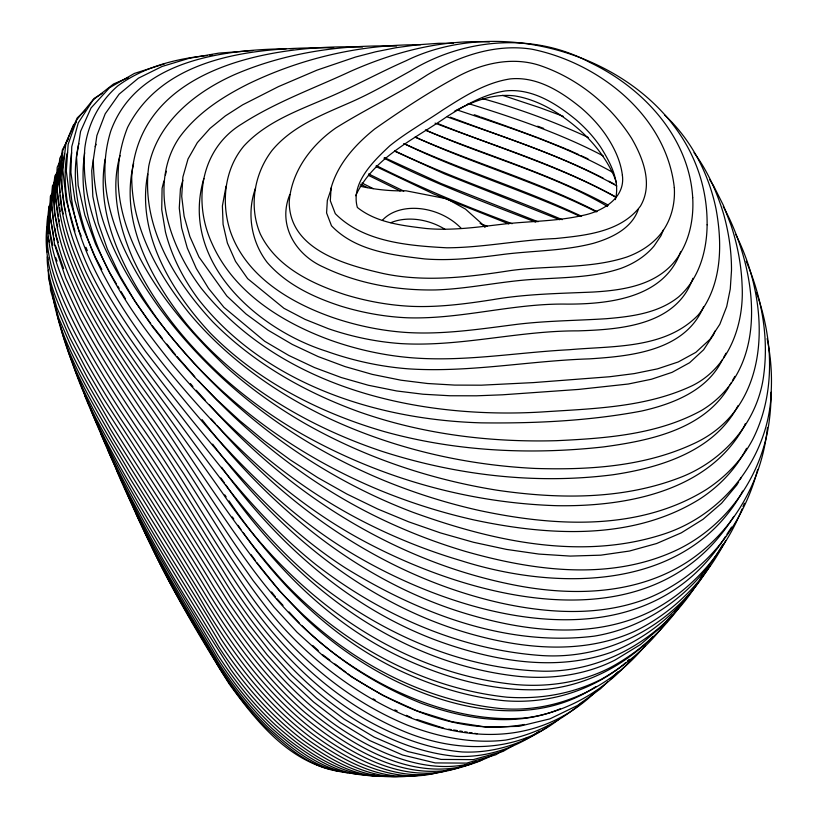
<?xml version="1.0" encoding="UTF-8"?>
<svg xmlns="http://www.w3.org/2000/svg" width="818" height="818" viewBox="0 0 818 818"><rect width="100%" height="100%" fill="white"/><g stroke="black" fill="none" stroke-linecap="round" stroke-linejoin="round"><path stroke-width="1.23" d="M47.7 216.371C41.963 259.889 62.536 300.554 81.698 338.171C99.51 370.738 119.571 401.975 140.215 432.794C178.508 487.385 210.471 546.056 248.396 600.872C287.394 656.414 339.388 703.879 402.272 730.678C453.029 752.304 514.43 755.024 559.4 718.92M48.252 233.283L48.886 206.944M49.192 205.809C42.025 249.265 62.004 290.513 80.89 328.345C98.712 361.464 119.009 393.141 139.97 424.348C178.897 479.604 211.269 539.082 249.827 594.563C289.511 650.893 342.906 698.439 406.986 724.963C438.397 737.09 472.027 744.063 505.749 740.075C534.144 734.656 560.504 721.466 582.15 702.355M49.704 211.852C46.115 249.286 64.959 285.543 80.266 318.601C98.027 352.272 118.528 384.358 139.776 415.912C185.88 480.544 221.78 552.068 271.637 614.032C344.572 703.613 496.567 788.787 596.833 690.689M49.939 209.347L51.217 195.574M58.477 168.467C49.612 211.054 65.726 253.263 83.497 291.32C100.041 324.112 119.878 355.053 140.665 385.298C188.539 450.82 228.754 522.242 283.856 582.232C342.507 643.93 421.751 688.071 507.027 697.192C539.502 699.431 572.273 694.093 601.404 679.216C625.739 665.494 646.997 646.977 664.206 624.993M64.54 153.62C56.207 194.439 69.458 235.523 86.094 272.486C107.148 315.973 135.154 355.533 164.142 394.02C210.584 454.614 256.208 517.273 316.505 565.085C380.462 614.441 457.64 648.981 538.714 655.33C605.524 660.862 670.852 627.038 706.752 570.821A417.272 318.447 19.5 0 0 710.208 565.453M57.291 188.068L62.342 149.868L68.538 138.702M78.855 143.508C69.755 181.095 79.458 219.981 93.947 254.889C112.598 296.535 138.948 334.122 167.506 369.521C221.126 435.002 282.476 495.841 356.934 537.314C468.704 599.185 650.995 648.602 733.818 516.444M105.113 159.203C95.277 216.801 124.571 272.384 156.729 318.1A448.683 308.427 22.6 0 0 219.377 388.335C266.29 431.72 321.218 466.066 380.237 490.422A411.618 286.136 22 0 0 474.246 519.982C548.663 535.862 632.825 540.821 699.993 498.888A236.351 172.424 24.9 0 0 746.568 448.305M203.866 178.477C179.623 260.298 255.502 328.887 326.771 351.362A228.733 161.269 19 0 0 408.918 368.877C469.297 372.773 529.113 360.779 589.349 358.867C631.097 356.157 684.85 351.014 703.541 306.883M84.653 152.772C73.303 232.281 124.356 304.276 171.494 363.151C226.034 428.315 291.32 485.555 367.66 523.755A402.119 284.787 23.2 0 0 461.311 560.749C556.751 591.046 685.126 591.619 741.517 493.387L742.642 491.086M163.907 181.013L162.087 188.324L161.729 209.664L165.461 231.985A245.717 175.563 19.8 0 0 198.385 299.265C265.012 384.143 376.658 419.839 481.281 422.855C534.798 423.499 588.663 421.004 641.343 411.086C672.764 404.072 707.365 390.646 722.284 359.889M165.43 174.929L166.34 171.269M71.616 152.649C60.644 226.177 104.929 294.204 145.614 351.474C202.987 425.963 265.196 499.563 345.891 549.696C456.158 617.815 641.261 670.944 725.566 536.373M56.718 173.6L53.364 185.625L54.448 213.089L57.72 226.739M59.07 165.185L60.082 161.575M52.781 193.089L52.107 195.492C50.46 237.629 68.088 277.179 86.739 313.969C109.367 356.004 136.718 395.206 163.518 434.634C207.721 498.908 244.081 569.563 300.421 624.584M182.833 180.328L180.441 188.733L179.265 208.058L181.627 227.864L187.312 248.079L196.289 268.437L208.518 288.376L223.917 307.302L264.756 341.31L288.836 355.472L314.521 367.568L341.229 377.517L368.345 385.258L396.669 390.963L423.039 394.225L449.992 395.759L476.424 395.81L502.436 394.808L578.653 389.419L628.275 384.02L651.465 379.235L672.11 372.323L689.594 362.732L703.633 349.756L713.541 334.674L714.922 331.137M147.7 174.132C136.361 233.57 171.187 290.85 210.103 332.885C257.466 381.004 319.265 412.661 383.632 431.403C454.982 451.403 530.217 455.094 603.664 446.894C649.39 440.667 703.316 429.787 728.848 386.986M120.001 155.594C110.144 190.052 119.029 226.729 132.976 258.795C154.213 304.449 186.524 344.133 223.672 377.804A360.288 252.997 21.4 0 0 302.517 434.327C380.012 477.957 468.07 502.998 557.017 505.698C625.576 506.751 708.48 491.853 744.308 426.096L745.239 423.765M133.631 163.447C119.387 221.596 151.207 279.214 186.207 323.55C236.852 384.746 307.588 426.485 382.323 451.444C456.393 475.248 535.626 484.685 612.999 474.757C660.402 467.722 714.39 451.096 738.051 405.605M331.3 188.661L327.343 200.338L326.586 212.936L331.494 225.788C355.278 250.799 392.129 255.083 424.706 258.928C451.383 261.044 478.029 257.721 504.44 254.255C534.103 250.635 564.379 250.911 593.449 243.294C611.496 238.028 631.486 228.692 638.183 209.725M615.33 199.653C620.351 181.115 610.187 162.261 600.535 146.933A128.999 88.191 21.5 0 0 576.056 119.806C556.312 103.559 532.14 88.109 505.452 90.921C484.184 94.121 465.278 105.215 447.282 116.381C414.307 139.387 373.581 157.353 355.636 195.737M67.577 152.537L66.749 154.868C60.644 194.684 73.109 234.275 89.52 270.144C109.96 311.975 137.035 350.063 165.451 386.781C217.956 453.765 272.875 521.26 345.237 567.825C418.939 613.367 506.189 646.987 594.093 636.159C648.163 627.386 695.934 592.14 722.58 544.645M692.938 278.304C676.292 325.513 620.576 329.501 578.091 330.871C518.663 330.595 460.37 347.098 400.892 343.601A205.993 144.909 18.8 0 1 328.243 328.652L305.083 319.388L283.999 308.335L247.66 278.662L235.533 261.392L227.394 243.058L223.079 224.367L222.394 205.993L226.054 186.197M289.817 194.541C277.394 224.674 295.267 254.725 323.601 267.159C358.315 283.805 397.211 290.584 435.544 289.94C470.309 288.826 504.348 280.482 539.103 279.081C566.506 277.384 594.563 277.271 620.862 268.386A127.557 86.636 22.9 0 0 654.114 245.932L661.026 235.676L663.398 229.899M95.236 146.606L96.105 144.326M255.605 187.997C246.463 212.752 251.116 241.637 267.251 262.506C286.412 284.541 313.539 297.241 340.83 306.116A194.193 135.553 18.7 0 0 406.955 317.773C460.738 319.603 513.091 303.13 566.894 304.112C609.205 304.194 663.981 298.028 680.586 251.883M742.069 508.97C725.167 551.271 694.022 588.081 653.786 609.829C597.968 638.93 531.874 632.559 473.356 615.78C362.844 584.819 271.433 508.929 202.026 419.624M743.01 506.669L744.431 503.234M62.792 157.649L61.35 161.136C54.336 202.455 68.661 243.375 85.808 280.4C107.352 323.713 135.348 363.315 163.897 402.211C210.584 464.777 254.51 530.923 315.288 581.046C379.992 632.641 459.89 668.981 543.51 671.21C606.363 672.048 665.412 635.555 697.805 582.58M57.035 174.96L55.931 177.23C48.497 220.318 65.706 262.251 83.978 300.349C100.696 332.721 120.43 363.376 140.921 393.458C188.222 458.734 226.698 530.432 280.012 591.24C336.76 653.848 414.9 699.513 499.716 708.46C555.647 713.572 610.31 688.47 645.494 645.279M59.98 161.535L57.219 167.23L55.143 196.688L58.548 216.617M62.72 152.7L59.775 158.344L56.779 187.7L59.295 205.165M723.521 357.671L726.006 353.233M51.646 194.04L50.399 196.269L48.783 226.463L52.833 245.175M730.045 384.859L731.241 382.742M732.437 380.626L734.84 376.382M738.695 481.833L736.824 484.992L721.578 503.244L703.051 519.287L681.343 532.825L656.609 543.53L629.461 551.035L600.811 555.166L570.228 556.087L538.878 554.072L506.454 549.399L473.479 542.273L440.565 532.937L408.683 521.833L377.66 508.98L346.904 494.041L317.711 477.6L290.165 459.818L264.194 440.81L239.746 420.687L216.78 399.603L195.277 377.763L173.171 352.895L152.966 327.374L135.062 301.484L119.796 275.461L107.393 249.214L98.313 223.13L92.833 196.443L91.728 170.625L96.902 135.522L105.205 113.804L119.131 94.142L138.436 78.17L162.076 66.473L189.101 58.313L218.846 53.109L252.742 50.614M739.942 479.726L741.19 477.62M54.397 182.69L52.434 185.921L49.765 214.776L53.559 235.543M56.943 172.721L54.878 175.931L50 214.541L54.734 245.165L65.614 277.823L80.778 310.963L98.416 343.1L118.221 375.176L183.968 474.103L234.48 553.909L253.304 580.8L273.979 607.058L297.026 632.202L322.936 655.699L351.72 676.946L383.039 695.474L417.252 710.954L451.996 721.721L486.25 727.069L518.96 726.353L549.819 718.899L577.549 705.464L600.576 688.715L607.61 681.905M699.86 579.389L702.601 575.126M706.507 570.034C684.4 606.772 650.893 636.823 610.739 652.437C556.7 671.496 497.743 661.496 444.9 643.367C353.028 611.68 277.997 545.064 221.658 467.323M726.905 534.307L731.589 527.068M666.537 622.089L667.979 620.003M683.807 600.637C665.187 628.807 639.482 652.018 609.696 667.907A187.036 147.966 28 0 1 514.706 684.462C393.703 672.099 290.032 592.702 223.324 494.225C188.61 444.665 152.608 395.984 119.019 345.646C89.039 298.181 60.256 246.576 57.137 189.275M683.848 600.801L674.41 612.273M632.641 658.132C605.31 689.625 567.569 712.437 525.872 717.897C478.07 722.038 430.892 708.061 388.325 687.212A287.128 223.733 26.6 0 1 300.431 624.574M671.956 615.024L662.161 626.015L640.474 644.533L615.228 659.952A188.355 148.375 27.9 0 1 519.645 676.466C397.824 663.899 293.365 584.154 225.993 485.115M75.982 122.516L73.313 125.174L62.7 150.778L60.512 178.079L64.632 207.936L65.716 211.545M610.248 679.349L618.163 671.68M85.45 110.011L77.26 117.884L65.921 143.13L62.894 170.246L66.186 199.97L74.878 231.249M625.617 662.652L622.876 665.167C589.635 691.721 546.802 704.134 504.491 700.729C467.436 697.059 431.761 685.678 398.182 669.83C335.032 639.277 283.018 589.747 243.171 532.528M627.447 660.975L629.277 659.308M652.979 636.537C624.359 665.647 586.475 685.331 545.647 689.359C496.884 692.437 448.826 679.073 404.757 659.052C331.648 625.473 273.601 566.823 229.02 500.882M549.062 725.484L547.089 727.1C522.211 744.39 492.559 753.358 462.242 751.967C427.967 748.859 395.575 736.394 365.779 719.595C308.999 686.435 264.756 636.056 229.613 581.179C193.999 523.551 157.966 466.188 120.011 410.053C100.716 380.104 82.526 349.419 67.066 317.292C54.274 288.999 43.354 258.795 46.83 227.23M595.739 686.68C534.164 727.591 454.154 710.464 392.262 679.349A289.051 224.285 26.5 0 1 303.672 616.353L279.807 591.128L256.944 562.743M474.992 761.773L472.855 763.122C412.548 788.746 349.664 749.697 304.286 711.946C266.617 679.022 236.77 638.398 210.492 596.097C178.856 543.285 145.021 491.843 113.058 439.246C92.823 403.417 70.154 367.548 60.808 327.067M483.847 758.715L480.698 760.668C418.877 786.671 354.194 747.683 307.486 708.95C268.774 675.3 238.253 633.602 211.3 590.259C179.05 536.076 143.835 483.745 110.911 429.982C89.673 392.343 65 354.685 56.595 311.699M102.679 93.201L94.285 98.283L76.82 119.704L68.16 144.265L66.299 171.023L70.072 199.991L78.773 230.236L81.156 235.921M493.745 754.615C442.017 782.519 381.208 756.558 336.801 726.006C284.633 689.37 245.298 638.03 212.128 584.256C179.03 528.939 142.956 475.503 108.978 420.738C86.391 380.799 59.591 340.717 52.618 294.521M503.254 750.392L495.78 754.799L466.71 763.112L435.237 762.918L402.528 754.994L369.726 740.566L340.544 722.734L313.631 702.048L289.122 679.216L267.2 654.932L247.496 629.696L229.561 603.95L181.565 527.17L104.53 407.027L87.495 377.742L71.759 347.875L58.845 318.314L50.542 290.247L50.082 281.443M539.307 731.108C515.146 748.306 486.148 757.744 456.403 756.374C422.732 753.317 391.004 740.76 361.904 723.991C306.474 690.842 263.222 641.24 228.6 587.375C193.416 530.708 158.027 474.195 120.757 418.857C101.729 389.266 83.722 358.99 68.201 327.404C59.008 304.838 47.035 281.781 47.158 256.872M513.029 745.709L503.06 751.384L473.295 759.625L441.096 759.421L407.661 751.517L374.163 737.079L344.214 719.104L316.586 698.143L291.484 674.932L269.091 650.218L248.989 624.482L230.717 598.193L181.79 519.911L102.996 397.752L85.604 367.865L69.765 337.599L56.831 307.548L48.64 279.04L48.282 270.124M524.103 739.411L526.311 738.153M454.368 111.33C472.835 101.238 493.663 93.18 515.064 95.951C539.563 100.082 561.199 113.937 579.645 130.021A138.007 94.97 21.6 0 1 595.708 146.729A146.964 101.381 21.4 0 1 613.837 175.594L616.506 182.639M450.074 769.339C402.272 786.66 352.783 759.022 314.889 731.231C277.967 702.744 247.619 666.721 222.107 627.876C191.207 579.083 161.821 529.348 131.207 480.37C109.581 442.875 85.982 405.605 72.966 364.061M560.412 708.736C515.964 727.703 465.422 719.339 421.372 703.306C377.016 685.545 336.239 659.236 302.098 625.77M128.436 77.608L113.538 83.988L93.17 99.888L78.262 122.864L71.769 146.688L70.9 172.557L74.939 200.216L83.252 228.6L95.215 257.046L101.81 269.449M164.51 63.835L134.367 73.436L109.602 87.69L91.054 107.935L80.563 131.422L76.565 157.291L78.16 185.492L84.867 215.175L95.645 244.296L109.561 272.476L116.575 284.122M464.798 765.239C406.106 790.341 344.991 751.313 300.993 714.646C264.388 682.498 235.257 642.999 209.705 601.772C183.334 558.101 156.218 514.88 129.224 471.597C105.062 430.196 78.303 389.051 65.624 342.364M419.726 775.219C380.595 781.752 343.151 760.3 312.128 738.552C275.87 711.435 245.942 676.813 221.146 639.103C174.019 559.41 119.888 482.855 85.123 396.628L84.479 394.215M410.196 775.975C372.619 781.037 337.21 760.556 307.568 739.503C272.721 713.194 243.876 679.768 220.052 643.337C174.94 566.618 123.109 492.763 90.737 409.409M401.433 776.118C365.237 780.576 331.372 760.535 302.946 740.137C269.562 714.656 241.883 682.457 219.06 647.335C177.598 577.14 131.248 508.949 100.604 433.1M392.671 775.924C357.834 779.891 325.472 760.198 298.284 740.443C272.599 720.433 250.206 696.476 231.177 670.095C186.177 599.308 140.522 527.815 107.996 450.268M524.358 724.451C463.029 735.811 401.638 709.165 351.106 676.241L348.069 673.94M382.507 775.812L380.053 776.425C339.521 775.945 304.797 750.944 275.615 725.126C253.243 704.308 234.132 680.269 217.619 654.605C182.455 594.481 143.958 535.77 116.974 471.332M374.286 774.963C342.415 777.376 313.519 758.634 289.051 740.106C260.543 717.11 236.831 688.705 217.251 657.846C184.827 601.7 148.6 547.17 124.264 486.833M437.088 772.601C410.626 780.29 383.233 773.399 358.693 762.621C333.376 750.198 310.339 733.766 289.388 714.952C256.545 684.789 230.175 648.449 206.954 610.555C163.13 533.193 107.996 460.994 77.884 376.709M207.445 55.522C175.798 58.661 143.733 66.912 117.741 85.931C99.407 101.759 87.976 123.784 84.857 147.751C79.264 212.813 113.498 272.875 150.716 323.499M209.889 55.246L212.343 54.959M286.188 48.763C221.402 49.724 136.279 60.829 110.778 131.064C91.391 193.559 123.221 257.435 158.989 307.394A451.7 308.744 22.6 0 0 222.148 377.936C269.48 421.567 324.858 456.096 384.317 480.626A414.399 286.464 22 0 0 479.041 510.432C553.909 526.434 638.572 531.639 706.251 489.593A238.038 172.731 24.9 0 0 752.979 438.929C766.272 412.425 770.945 382.466 769.206 353.039A336.116 245.625 21.9 0 0 756.415 292.415M289.909 48.681L293.621 48.599M453.356 43.242L438.693 43.303L417.17 44.826L396.116 47.7L375.595 51.81L355.605 57.015L317.047 70.123L278.457 86.616L242.649 104.837L225.379 115.89L210.032 128.385L197.332 142.629L188.017 158.989L182.884 177.025L181.719 196.392L184.122 216.249L189.868 236.525L198.938 256.954L226.811 295.973L246.013 313.969L268.007 330.145L292.271 344.409L318.171 356.587L345.084 366.607L372.415 374.419L400.963 380.196L427.528 383.509L454.665 385.094L481.291 385.186L533.316 382.609L609.615 376.75L634.144 373.621L657.478 368.867L678.234 361.965L695.801 352.384L709.901 339.398L719.82 324.296L726.701 306.566L730.259 289.051L731.496 270.584A348.744 245.973 19.4 0 0 723.562 213.887C716.957 192.128 707.642 170.931 694.022 152.618M420.585 44.765C361.208 44.284 301.842 58.006 248.416 83.865C222.189 96.984 196.749 113.446 179.336 137.547C162.772 161.78 160.737 192.629 167.813 220.502A247.506 175.819 19.8 0 0 201.054 288.008C281.126 388.591 418.877 419.297 541.864 411.975C592.416 408.601 645.177 407.732 691.905 385.851C729.002 367.803 744.257 324.674 742.11 285.594A351.689 250.288 19.8 0 0 730.965 225.032L723.347 205.277L713.531 185.717L709.564 179.479M333.724 47.843C260.564 47.066 165.246 53.548 127.577 127.434C91.616 218.314 165.226 308.478 226.504 367.251A362.773 253.304 21.4 0 0 305.993 424.092C365.206 457.579 430.595 479.624 497.722 490.319C557.62 498.98 620.627 499.91 678.04 478.305C722.908 461.904 758.47 421.914 763.889 373.724C768.767 335.482 761.292 296.515 746.22 261.279M396.556 46.084C341.515 44.581 285.564 52.628 234.776 74.53C195.655 91.872 157.485 122.117 148.753 166.218C140.655 225.073 174.162 280.472 212.854 321.893C253.457 363.069 304.807 392.18 358.897 411.771C422.16 434.113 489.696 442.569 556.598 440.677C605.933 438.356 657.519 434.675 701.65 410.38C772.264 367.63 756.865 268.232 723.265 206.514M362.558 47.025C273.979 44.254 138.763 66.033 131.718 177.261C131.923 227.844 157.946 274.102 188.743 312.629C226.555 358.192 275.819 393.1 329.071 418.427C393.642 448.499 464.205 465.013 535.289 468.448C588.295 470.074 643.255 466.73 692.151 444.379C774.462 407.906 770.658 303.233 735.76 234.531M358.55 773.961C324.93 772.652 296.689 749.881 272.292 728.705C251.443 709.114 233.59 686.578 218.232 662.478C189.623 613.295 158.672 565.136 135.635 512.988M347.619 772.795C316.709 769.615 291.198 748.286 268.887 728.184C249.5 709.359 232.844 687.918 218.447 665.095C192.24 619.543 163.283 575.248 142.363 526.904M489.358 41.974L486.925 41.79C439.767 39.877 393.335 52.372 350.513 71.36C314.092 88.324 275.85 102.025 241.934 123.876C200.267 149.019 192.721 201.831 212.087 243.662C233.764 292.507 282.046 322.517 330.533 340.196A230.41 161.483 19 0 0 413.305 357.906C465.524 361.781 517.344 352.415 569.359 349.726C613.203 345.738 665.157 349.266 698.286 314.94C722.079 285.308 722.621 244.49 716.006 208.764C708.644 173.375 691.2 139.745 664.625 115.011M339.255 771.354C310.104 767.499 286.525 746.762 265.778 727.325C247.885 709.288 232.455 688.971 218.989 667.447C196.208 627.795 171.197 589.205 152.148 547.569M329.736 769.165C285.605 758.194 254.695 719.145 229.142 683.858C204.49 644.298 180.205 604.287 159.612 562.447M448.632 729.196L451.117 729.584M453.601 729.983L457.323 730.576M459.798 730.975L462.282 731.374M464.757 731.762L467.242 732.161M469.726 732.56L472.201 732.948M474.685 733.347L477.16 733.746M482.63 98.641C518.857 108.63 554.246 121.688 588.316 137.485M468.049 103.477C514.215 117.802 560.361 133.334 603.224 155.901M502.63 95.348L540.085 107.761L563.265 116.34M457.211 109.97C510.401 127.864 564.44 145.072 613.51 172.802M417.037 719.503L443.704 728.204M474.266 114.735L480.074 116.78M447.313 116.913C504.726 137.536 563.52 155.839 616.854 186.023M481.229 117.178L507.917 126.678M509.082 127.087L537.416 137.557M450.289 117.178L456.086 119.305M457.252 119.735C506.281 138.324 556.618 154.173 603.336 178.283M435.053 123.14C495.872 146.514 559.001 165.216 616.036 197.353M537.692 126.187L543.673 128.416M508.786 223.876L433.417 193.856L376.178 166.627M480.105 223.488L487.221 226.238M438.264 123.743C497.027 147.465 558.213 165.747 614.134 196.013L616.281 197.373M426.372 130.624C487.027 155.43 550.422 173.989 608.316 205.144M535.892 222.169C484.583 202.404 433.039 183.038 383.939 158.14M512.109 223.713C465.912 206.514 420.309 187.7 376.239 165.543M538.602 137.986L566.056 148.958M425.411 129.898C485.595 156.657 550.534 172.997 607.559 206.504M415.063 137.107C475.135 163.385 538.653 181.586 597.048 211.657M559.655 219.735L444.675 173.958L394.562 151.146M538.06 221.77L441.096 183.529L384.521 157.659M415.564 137.209C474.859 164.387 538.039 182.373 596.281 211.872M404 143.59C462.129 170.42 523.714 188.948 581.578 216.279M562.222 219.674C506.863 195.972 449.481 177.117 395.114 151.013M404.092 143.753L406.362 144.776C463.008 171.892 523.336 190.175 580.279 216.494M567.201 149.408L578.766 154.633M581.077 155.676L588.009 158.815M403.703 191.044L368.581 173.927M400.155 190.952L368.417 175.338M394.849 709.809L397.149 710.914M406.362 715.321L410.973 717.529M360.626 184.265L367.272 187.567M361.996 183.038L373.212 188.631M608.807 181.177L614.277 184.07M373.253 698.828L375.421 700.188M322.732 654.737L329.828 660.116M334.899 663.95L346.045 672.396M312.732 645.453L318.192 650.514M198.191 380.401C247.711 434.573 305.881 481.26 371.607 514.307A404.828 285.175 23.2 0 0 465.974 551.567C533.919 570.882 610.259 581.23 676.435 550.187C727.192 526.127 762.713 475.33 769.38 419.736A339.194 250.932 22.3 0 0 771.037 392.241M276.995 598.817L283.018 605.371M289.04 611.915L299.368 623.152M196.218 390.227L205.379 400.35M209.541 404.941C289.961 495.36 397.824 562.978 517.487 585.647C574.011 596.281 636.107 594.389 686.016 562.784C725.801 537.293 753.664 495.442 763.889 449.491A346.944 258.355 22.1 0 0 767.448 427.763M211.177 418.98L215.298 423.53M216.944 425.35C291.055 511.679 390.084 578.367 501.976 603.275C549.931 613.643 601.363 616.445 647.866 598.244C685.873 582.753 717.57 553.929 737.826 518.356A364.378 273.284 21.6 0 0 757.673 469.522M175.512 354.756L166.852 344.102M177.189 356.668L194.745 376.689M190.42 383.591L192.895 386.505M212.68 444.113C278.713 532.6 368.407 606.803 476.679 635.576C527.763 649.236 584.032 653.858 633.531 631.813C665.862 616.619 692.907 591.946 712.795 562.426A420.155 319.173 19.5 0 0 725.74 540.504M162.189 338.274L152.179 325.544M271.596 591.976L275.451 596.864M251.177 554.716L255.502 560.739M220.88 477.957L224.541 483.07M224.725 494.87L226.157 496.874M232.332 516.956L233.764 519.052M238.069 525.34L240.942 529.532M117.853 286.239L119.131 288.355M121.044 291.525L125.512 298.938M85.921 247.302L87.352 250.717M55.696 257.578L57.035 261.106M132.547 504.818L135.195 511.823M55.338 245.318L63.599 268.549M115.318 466.557L116.565 470.135M58.375 242.527L56.023 235.512L54.878 228.14M63.385 213.876L61.974 209.009L60.368 195.287M48.16 237.046L49.346 241.985M53.998 237.987L54.448 240.431M58.968 219.112L59.397 221.596M51.237 204.817L53.538 219.551M59.653 207.66L60.195 211.402M58.456 179.081L60.072 192.792M93.385 159.582C93.099 240.85 145.686 309.94 197.833 367.415C257.466 431.106 331.331 481.362 412.967 512.313C491.833 540.851 580.412 560.882 662.621 534.451C724.748 514.798 770.28 455.186 771.272 389.818A335.728 246.811 22.2 0 0 767.141 338.57M47.771 257.384L47.873 259.93M46.728 238.365L47.045 251.944M390.81 222.701A50.021 36.104 20.6 0 1 444.89 229.244M382.405 220.267A50.379 36.156 20.6 0 1 461.066 228.202M485.013 227.414A138.539 93.385 23.7 0 1 480.892 222.885L465.462 209.101L446.925 198.825L405.994 190.798A137.465 92.362 18 0 1 360.073 186.207M692.703 197.608C694.073 221.412 688.337 246.474 672.048 264.541C651.813 286.188 620.882 290.41 592.794 292.057C559.379 293.498 525.81 293.928 492.763 299.664C465.841 303.877 438.663 307.456 411.352 306.341A195.645 135.716 18.7 0 1 344.726 294.541C311.597 283.631 276.3 266.934 260.298 233.979C248.682 206.504 254.061 173.876 272.067 150.42C291.627 126.77 320.912 115.307 348.243 103.324C369.654 94.142 389.818 82.454 410.145 71.166C463.786 38.16 533.5 32.066 589.768 62.383C642.692 87.485 689.053 136.882 692.703 197.608M674.298 187.598C675.371 204.377 670.832 221.535 660.085 234.643A128.498 86.698 22.8 0 1 626.69 257.077C589.001 269.357 548.735 265.175 509.951 270.656C468.019 277.138 425.002 282.466 382.977 273.468C345.268 264.787 289.255 249.766 289.224 201.831C291.484 171.299 311.402 144.847 335.963 127.874C365.748 109.264 397.609 94.203 427.088 75.011C458.397 56.237 495.135 43.374 532.017 49.223C599.4 62.955 666.353 115.87 674.298 187.598M622.375 175.195C625.596 198.038 602.426 211.392 583.173 215.338C558.173 221.136 532.365 221.105 506.945 223.713C480.064 226.719 453.049 230.983 425.933 228.478C402.272 225.563 376.638 222.813 357.364 207.465C350.472 183.068 373.662 160.911 389.849 145.757C406.505 132.363 425.248 121.933 442.875 109.909C463.694 96.657 485.289 82.71 510.146 78.917C537.017 76.166 561.352 91.677 581.271 107.996A129.97 88.262 21.5 0 1 605.974 135.215C614.042 147.26 620.586 160.665 622.375 175.195M331.065 188.13L330.319 200.758L335.288 213.651C363.458 242.21 408.755 245.707 446.751 247.803C483.203 247.649 519.082 239.991 555.483 238.559C585.453 235.461 620.903 232.148 640.443 206.116C653.234 184.449 643.163 158.222 631.619 138.334C610.095 104.397 576.976 77.741 538.745 65.103C511.935 56.718 483.172 63.16 458.878 75.91C429.624 91.555 401.873 109.96 374.716 128.968C355.513 144.418 337.732 163.845 331.065 188.13M707.12 224.797C706.834 251.146 699.083 278.866 678.725 296.811C658.347 313.253 631.486 316.597 606.261 318.713C576.639 320.615 546.884 320.728 517.385 324.286C480.207 329 442.824 334.92 405.237 332.394A207.527 145.093 18.8 0 1 332.026 317.261C289.552 302.282 245.717 276.065 230.308 231.249C221.034 202.813 224.234 169.5 243.856 146.064C265.277 122.71 295.676 111.432 324.122 99.254C351.944 87.73 378.253 72.966 405.81 60.88C524.532 2.331 708.204 81.125 707.12 224.797"/></g></svg>
